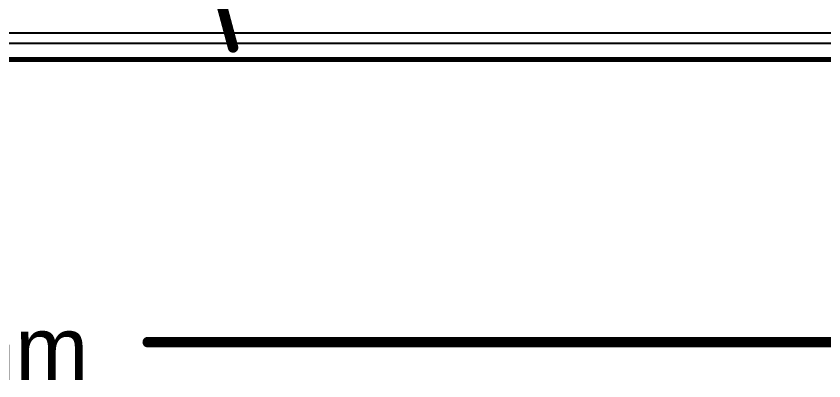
# Model space of a CAD drawing. Header units: inches. Extents: x -0.7 to 8.56, y -0.56 to 6.25.
# Drawn here: x 1.474 to 2.243, y -0.56 to -0.213 of the extents above; entities that cross this region are included whole.
import ezdxf

# ---------------------------------------------------------------- set-up
doc = ezdxf.new("R2010")
doc.units = ezdxf.units.IN
doc.header["$MEASUREMENT"] = 0
for name, color, linetype in [('Board Outline', 216, 'Continuous'), ('Bottom Layer', 5, 'Continuous'), ('Dimension', 6, 'Continuous'), ('Top Layer', 1, 'Continuous')]:
    doc.layers.add(name, color=color, linetype=linetype)
doc.styles.add('Arial', font='', dxfattribs={"height": 0.2})
doc.styles.get('Arial').set_extended_font_data('Arial')

msp = doc.modelspace()

# ---------------------------------------------------------------- linework, layer by layer
at = {"layer": 'Board Outline'}
msp.add_lwpolyline([(-0.0724, -0.25394, 0.005, 0.005, 0), (2.88035, -0.25394, 0.005, 0.005, 0)], format="xyseb", dxfattribs=at)
msp.add_lwpolyline([(-0.0724, -0.25394, 0.005, 0.005, 0), (2.88035, -0.25394, 0.005, 0.005, 0)], format="xyseb", dxfattribs=at)
msp.add_lwpolyline([(-0.0724, -0.25394, 0.005, 0.005, 0), (2.88035, -0.25394, 0.005, 0.005, 0)], format="xyseb", dxfattribs=at)
msp.add_lwpolyline([(-0.0724, -0.25394, 0.005, 0.005, 0), (2.88035, -0.25394, 0.005, 0.005, 0)], format="xyseb", dxfattribs=at)
at = {"layer": 'Bottom Layer'}
msp.add_line((2.89225, -0.23865), (-0.0843, -0.23865), dxfattribs=at)
at = {"layer": 'Dimension'}
for points in [[(1.14092, 1.76985, 0.01, 0.01, 0), (1.68015, -0.24251, 0.01, 0.01, 0)], [(1.59891, -0.523, 0.01, 0.01, 0), (3.0772, -0.523, 0.01, 0.01, 0)]]:
    msp.add_lwpolyline(points, format="xyseb", dxfattribs=at)
for points in [[(1.67765, -0.24251, 0.005, 0.005, 1), (1.68265, -0.24251, 0.005, 0.005, 1)], [(1.59641, -0.523, 0.005, 0.005, 1), (1.60141, -0.523, 0.005, 0.005, 1)]]:
    msp.add_lwpolyline(points, format="xyseb", close=True, dxfattribs=at)
at = {"layer": 'Top Layer'}
msp.add_line((2.87024, -0.22884), (1.319, -0.22884), dxfattribs=at)

# ---------------------------------------------------------------- texts
at = {"layer": 'Dimension', "style": 'Arial'}
msp.add_text('85.00mm', height=0.06, dxfattribs=at).set_placement((1.19304, -0.55899))

doc.saveas('drawing.dxf')
